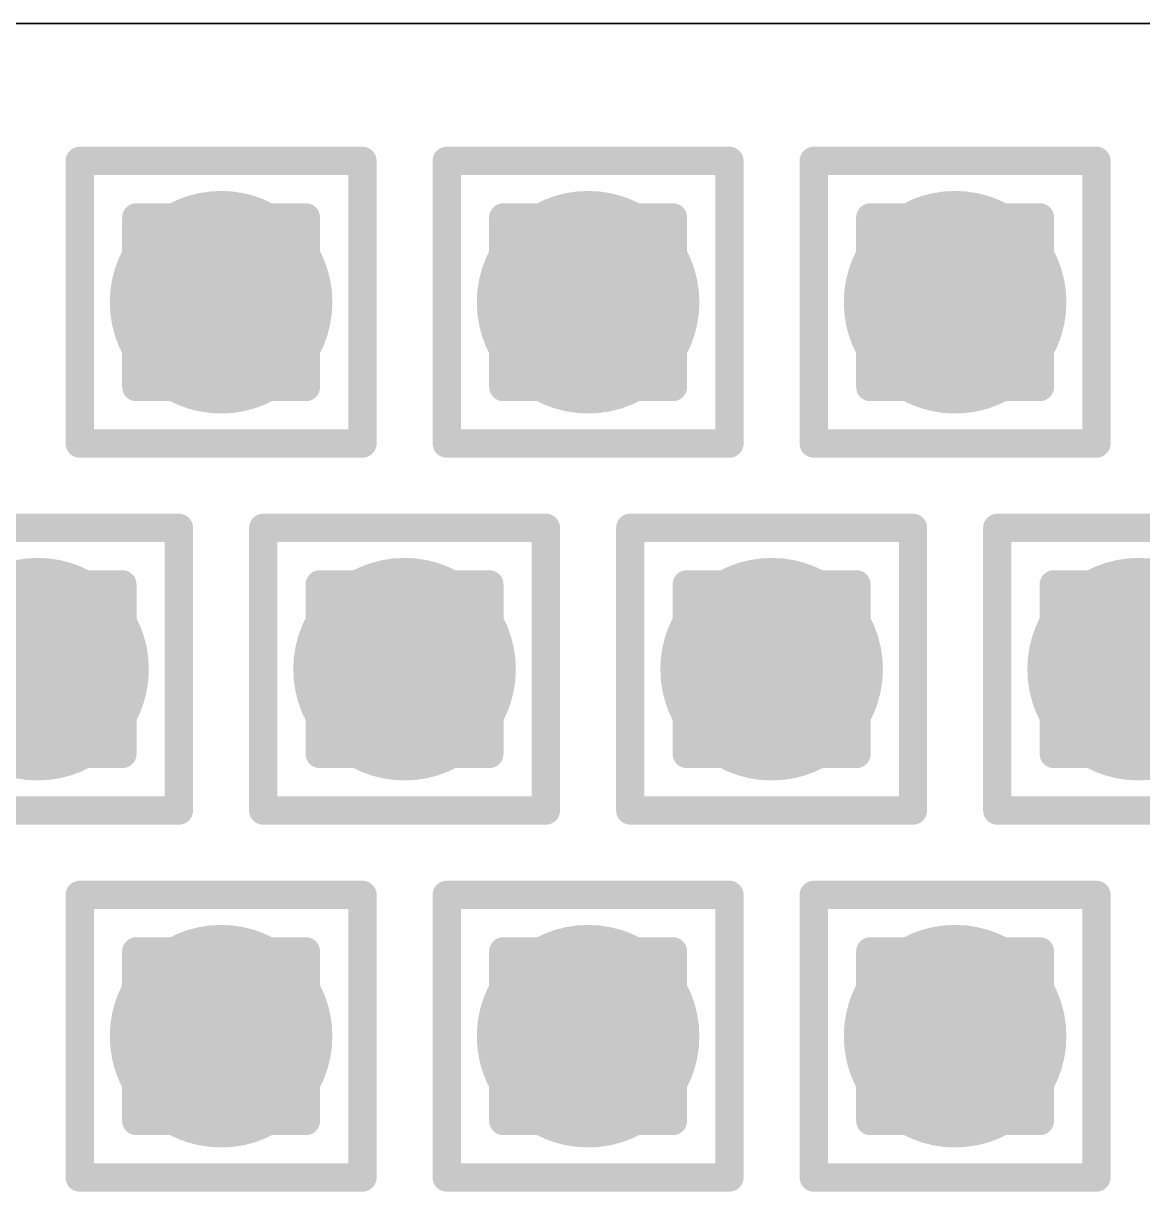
# Model space of a CAD drawing. Header units: inches. Extents: x -12 to 5357, y -8 to 5291.
# Drawn here: x 41.746 to 43.757, y 11.757 to 13.856 of the extents above; entities that cross this region are included whole.
import ezdxf

# ---------------------------------------------------------------- set-up
doc = ezdxf.new("R2010")
doc.units = ezdxf.units.IN
for name, color, linetype in [('Bottom Layer', 5, 'Continuous'), ('Drill Drawing', 1, 'Continuous'), ('Ground', 16, 'Continuous'), ('Multi-Layer', 9, 'Continuous'), ('Power', 76, 'Continuous'), ('Top Layer', 1, 'Continuous'), ('Via Holes', 16, 'Continuous')]:
    doc.layers.add(name, color=color, linetype=linetype)

msp = doc.modelspace()

# ---------------------------------------------------------------- hatches: boundary and pattern name
at = {"layer": 'Bottom Layer'}
h = msp.add_hatch(color=5, dxfattribs=at)
edge = h.paths.add_edge_path()
edge.add_arc((42.1011, 13.3553), 0.2, 0, 360)
h = msp.add_hatch(color=5, dxfattribs=at)
edge = h.paths.add_edge_path()
edge.add_arc((42.7606, 13.3553), 0.2, 0, 360)
h = msp.add_hatch(color=5, dxfattribs=at)
edge = h.paths.add_edge_path()
edge.add_arc((43.4201, 13.3553), 0.2, 0, 360)
h = msp.add_hatch(color=5, dxfattribs=at)
edge = h.paths.add_edge_path()
edge.add_arc((41.7713, 12.6958), 0.2, 0, 360)
h = msp.add_hatch(color=5, dxfattribs=at)
edge = h.paths.add_edge_path()
edge.add_arc((42.4308, 12.6958), 0.2, 0, 360)
h = msp.add_hatch(color=5, dxfattribs=at)
edge = h.paths.add_edge_path()
edge.add_arc((43.0904, 12.6958), 0.2, 0, 360)
h = msp.add_hatch(color=5, dxfattribs=at)
edge = h.paths.add_edge_path()
edge.add_arc((43.7499, 12.6958), 0.2, 0, 360)
h = msp.add_hatch(color=5, dxfattribs=at)
edge = h.paths.add_edge_path()
edge.add_arc((42.1011, 12.0362), 0.2, 0, 360)
h = msp.add_hatch(color=5, dxfattribs=at)
edge = h.paths.add_edge_path()
edge.add_arc((42.7606, 12.0362), 0.2, 0, 360)
h = msp.add_hatch(color=5, dxfattribs=at)
edge = h.paths.add_edge_path()
edge.add_arc((43.4201, 12.0362), 0.2, 0, 360)
at = {"layer": 'Ground'}
h = msp.add_hatch(color=16, dxfattribs=at)
edge = h.paths.add_edge_path()
edge.add_arc((42.1011, 13.3553), 0.2, 0, 360)
h = msp.add_hatch(color=16, dxfattribs=at)
edge = h.paths.add_edge_path()
edge.add_arc((42.7606, 13.3553), 0.2, 0, 360)
h = msp.add_hatch(color=16, dxfattribs=at)
edge = h.paths.add_edge_path()
edge.add_arc((43.4201, 13.3553), 0.2, 0, 360)
h = msp.add_hatch(color=16, dxfattribs=at)
edge = h.paths.add_edge_path()
edge.add_arc((41.7713, 12.6958), 0.2, 0, 360)
h = msp.add_hatch(color=16, dxfattribs=at)
edge = h.paths.add_edge_path()
edge.add_arc((42.4308, 12.6958), 0.2, 0, 360)
h = msp.add_hatch(color=16, dxfattribs=at)
edge = h.paths.add_edge_path()
edge.add_arc((43.0904, 12.6958), 0.2, 0, 360)
h = msp.add_hatch(color=16, dxfattribs=at)
edge = h.paths.add_edge_path()
edge.add_arc((43.7499, 12.6958), 0.2, 0, 360)
h = msp.add_hatch(color=16, dxfattribs=at)
edge = h.paths.add_edge_path()
edge.add_arc((42.1011, 12.0362), 0.2, 0, 360)
h = msp.add_hatch(color=16, dxfattribs=at)
edge = h.paths.add_edge_path()
edge.add_arc((42.7606, 12.0362), 0.2, 0, 360)
h = msp.add_hatch(color=16, dxfattribs=at)
edge = h.paths.add_edge_path()
edge.add_arc((43.4201, 12.0362), 0.2, 0, 360)
at = {"layer": 'Power'}
h = msp.add_hatch(color=76, dxfattribs=at)
edge = h.paths.add_edge_path()
edge.add_arc((42.1011, 13.3553), 0.2, 0, 360)
h = msp.add_hatch(color=76, dxfattribs=at)
edge = h.paths.add_edge_path()
edge.add_arc((42.7606, 13.3553), 0.2, 0, 360)
h = msp.add_hatch(color=76, dxfattribs=at)
edge = h.paths.add_edge_path()
edge.add_arc((43.4201, 13.3553), 0.2, 0, 360)
h = msp.add_hatch(color=76, dxfattribs=at)
edge = h.paths.add_edge_path()
edge.add_arc((41.7713, 12.6958), 0.2, 0, 360)
h = msp.add_hatch(color=76, dxfattribs=at)
edge = h.paths.add_edge_path()
edge.add_arc((42.4308, 12.6958), 0.2, 0, 360)
h = msp.add_hatch(color=76, dxfattribs=at)
edge = h.paths.add_edge_path()
edge.add_arc((43.0904, 12.6958), 0.2, 0, 360)
h = msp.add_hatch(color=76, dxfattribs=at)
edge = h.paths.add_edge_path()
edge.add_arc((43.7499, 12.6958), 0.2, 0, 360)
h = msp.add_hatch(color=76, dxfattribs=at)
edge = h.paths.add_edge_path()
edge.add_arc((42.1011, 12.0362), 0.2, 0, 360)
h = msp.add_hatch(color=76, dxfattribs=at)
edge = h.paths.add_edge_path()
edge.add_arc((42.7606, 12.0362), 0.2, 0, 360)
h = msp.add_hatch(color=76, dxfattribs=at)
edge = h.paths.add_edge_path()
edge.add_arc((43.4201, 12.0362), 0.2, 0, 360)
at = {"layer": 'Top Layer'}
h = msp.add_hatch(color=1, dxfattribs=at)
edge = h.paths.add_edge_path()
edge.add_arc((42.1011, 13.3553), 0.2, 0, 360)
h = msp.add_hatch(color=1, dxfattribs=at)
edge = h.paths.add_edge_path()
edge.add_arc((42.7606, 13.3553), 0.2, 0, 360)
h = msp.add_hatch(color=1, dxfattribs=at)
edge = h.paths.add_edge_path()
edge.add_arc((43.4201, 13.3553), 0.2, 0, 360)
h = msp.add_hatch(color=1, dxfattribs=at)
edge = h.paths.add_edge_path()
edge.add_arc((41.7713, 12.6958), 0.2, 0, 360)
h = msp.add_hatch(color=1, dxfattribs=at)
edge = h.paths.add_edge_path()
edge.add_arc((42.4308, 12.6958), 0.2, 0, 360)
h = msp.add_hatch(color=1, dxfattribs=at)
edge = h.paths.add_edge_path()
edge.add_arc((43.0904, 12.6958), 0.2, 0, 360)
h = msp.add_hatch(color=1, dxfattribs=at)
edge = h.paths.add_edge_path()
edge.add_arc((43.7499, 12.6958), 0.2, 0, 360)
h = msp.add_hatch(color=1, dxfattribs=at)
edge = h.paths.add_edge_path()
edge.add_arc((42.1011, 12.0362), 0.2, 0, 360)
h = msp.add_hatch(color=1, dxfattribs=at)
edge = h.paths.add_edge_path()
edge.add_arc((42.7606, 12.0362), 0.2, 0, 360)
h = msp.add_hatch(color=1, dxfattribs=at)
edge = h.paths.add_edge_path()
edge.add_arc((43.4201, 12.0362), 0.2, 0, 360)
at = {"layer": 'Via Holes'}
h = msp.add_hatch(color=7, dxfattribs=at)
edge = h.paths.add_edge_path()
edge.add_arc((42.1011, 13.3553), 0.1, 0, 360)
h = msp.add_hatch(color=7, dxfattribs=at)
edge = h.paths.add_edge_path()
edge.add_arc((42.7606, 13.3553), 0.1, 0, 360)
h = msp.add_hatch(color=7, dxfattribs=at)
edge = h.paths.add_edge_path()
edge.add_arc((43.4201, 13.3553), 0.1, 0, 360)
h = msp.add_hatch(color=7, dxfattribs=at)
edge = h.paths.add_edge_path()
edge.add_arc((41.7713, 12.6958), 0.1, 0, 360)
h = msp.add_hatch(color=7, dxfattribs=at)
edge = h.paths.add_edge_path()
edge.add_arc((42.4308, 12.6958), 0.1, 0, 360)
h = msp.add_hatch(color=7, dxfattribs=at)
edge = h.paths.add_edge_path()
edge.add_arc((43.0904, 12.6958), 0.1, 0, 360)
h = msp.add_hatch(color=7, dxfattribs=at)
edge = h.paths.add_edge_path()
edge.add_arc((43.7499, 12.6958), 0.1, 0, 360)
h = msp.add_hatch(color=7, dxfattribs=at)
edge = h.paths.add_edge_path()
edge.add_arc((42.1011, 12.0362), 0.1, 0, 360)
h = msp.add_hatch(color=7, dxfattribs=at)
edge = h.paths.add_edge_path()
edge.add_arc((42.7606, 12.0362), 0.1, 0, 360)
h = msp.add_hatch(color=7, dxfattribs=at)
edge = h.paths.add_edge_path()
edge.add_arc((43.4201, 12.0362), 0.1, 0, 360)

# ---------------------------------------------------------------- linework, layer by layer
at = {"layer": 'Bottom Layer'}
msp.add_line((35.0001, 13.8565), (45.6117, 13.8565), dxfattribs=at)
at = {"layer": 'Drill Drawing'}
for points in [[(41.8471, 13.6093, 0.0508, 0.0508, 0), (42.3551, 13.6093, 0.0508, 0.0508, 0)], [(41.8471, 13.1013, 0.0508, 0.0508, 0), (41.8471, 13.6093, 0.0508, 0.0508, 0)], [(42.3551, 13.1013, 0.0508, 0.0508, 0), (42.3551, 13.6093, 0.0508, 0.0508, 0)], [(42.5066, 13.6093, 0.0508, 0.0508, 0), (43.0146, 13.6093, 0.0508, 0.0508, 0)], [(42.5066, 13.1013, 0.0508, 0.0508, 0), (42.5066, 13.6093, 0.0508, 0.0508, 0)], [(43.0146, 13.1013, 0.0508, 0.0508, 0), (43.0146, 13.6093, 0.0508, 0.0508, 0)], [(43.1661, 13.6093, 0.0508, 0.0508, 0), (43.6741, 13.6093, 0.0508, 0.0508, 0)], [(43.1661, 13.1013, 0.0508, 0.0508, 0), (43.1661, 13.6093, 0.0508, 0.0508, 0)], [(43.6741, 13.1013, 0.0508, 0.0508, 0), (43.6741, 13.6093, 0.0508, 0.0508, 0)], [(41.9487, 13.5077, 0.0508, 0.0508, 0), (42.2535, 13.5077, 0.0508, 0.0508, 0)], [(41.9487, 13.2029, 0.0508, 0.0508, 0), (41.9487, 13.5077, 0.0508, 0.0508, 0)], [(42.2535, 13.2029, 0.0508, 0.0508, 0), (42.2535, 13.5077, 0.0508, 0.0508, 0)], [(42.6082, 13.5077, 0.0508, 0.0508, 0), (42.913, 13.5077, 0.0508, 0.0508, 0)], [(42.6082, 13.2029, 0.0508, 0.0508, 0), (42.6082, 13.5077, 0.0508, 0.0508, 0)], [(42.913, 13.2029, 0.0508, 0.0508, 0), (42.913, 13.5077, 0.0508, 0.0508, 0)], [(43.2677, 13.5077, 0.0508, 0.0508, 0), (43.5725, 13.5077, 0.0508, 0.0508, 0)], [(43.2677, 13.2029, 0.0508, 0.0508, 0), (43.2677, 13.5077, 0.0508, 0.0508, 0)], [(43.5725, 13.2029, 0.0508, 0.0508, 0), (43.5725, 13.5077, 0.0508, 0.0508, 0)], [(41.9487, 13.2029, 0.0508, 0.0508, 0), (42.2535, 13.2029, 0.0508, 0.0508, 0)], [(42.6082, 13.2029, 0.0508, 0.0508, 0), (42.913, 13.2029, 0.0508, 0.0508, 0)], [(43.2677, 13.2029, 0.0508, 0.0508, 0), (43.5725, 13.2029, 0.0508, 0.0508, 0)], [(41.8471, 13.1013, 0.0508, 0.0508, 0), (42.3551, 13.1013, 0.0508, 0.0508, 0)], [(42.5066, 13.1013, 0.0508, 0.0508, 0), (43.0146, 13.1013, 0.0508, 0.0508, 0)], [(43.1661, 13.1013, 0.0508, 0.0508, 0), (43.6741, 13.1013, 0.0508, 0.0508, 0)], [(41.5173, 12.9498, 0.0508, 0.0508, 0), (42.0253, 12.9498, 0.0508, 0.0508, 0)], [(42.0253, 12.4418, 0.0508, 0.0508, 0), (42.0253, 12.9498, 0.0508, 0.0508, 0)], [(42.1768, 12.9498, 0.0508, 0.0508, 0), (42.6848, 12.9498, 0.0508, 0.0508, 0)], [(42.1768, 12.4418, 0.0508, 0.0508, 0), (42.1768, 12.9498, 0.0508, 0.0508, 0)], [(42.6848, 12.4418, 0.0508, 0.0508, 0), (42.6848, 12.9498, 0.0508, 0.0508, 0)], [(42.8364, 12.9498, 0.0508, 0.0508, 0), (43.3444, 12.9498, 0.0508, 0.0508, 0)], [(42.8364, 12.4418, 0.0508, 0.0508, 0), (42.8364, 12.9498, 0.0508, 0.0508, 0)], [(43.3444, 12.4418, 0.0508, 0.0508, 0), (43.3444, 12.9498, 0.0508, 0.0508, 0)], [(43.4959, 12.9498, 0.0508, 0.0508, 0), (44.0039, 12.9498, 0.0508, 0.0508, 0)], [(43.4959, 12.4418, 0.0508, 0.0508, 0), (43.4959, 12.9498, 0.0508, 0.0508, 0)], [(41.6189, 12.8482, 0.0508, 0.0508, 0), (41.9237, 12.8482, 0.0508, 0.0508, 0)], [(41.9237, 12.5434, 0.0508, 0.0508, 0), (41.9237, 12.8482, 0.0508, 0.0508, 0)], [(42.2784, 12.8482, 0.0508, 0.0508, 0), (42.5832, 12.8482, 0.0508, 0.0508, 0)], [(42.2784, 12.5434, 0.0508, 0.0508, 0), (42.2784, 12.8482, 0.0508, 0.0508, 0)], [(42.5832, 12.5434, 0.0508, 0.0508, 0), (42.5832, 12.8482, 0.0508, 0.0508, 0)], [(42.938, 12.8482, 0.0508, 0.0508, 0), (43.2428, 12.8482, 0.0508, 0.0508, 0)], [(42.938, 12.5434, 0.0508, 0.0508, 0), (42.938, 12.8482, 0.0508, 0.0508, 0)], [(43.2428, 12.5434, 0.0508, 0.0508, 0), (43.2428, 12.8482, 0.0508, 0.0508, 0)], [(43.5975, 12.8482, 0.0508, 0.0508, 0), (43.9023, 12.8482, 0.0508, 0.0508, 0)], [(43.5975, 12.5434, 0.0508, 0.0508, 0), (43.5975, 12.8482, 0.0508, 0.0508, 0)], [(41.6189, 12.5434, 0.0508, 0.0508, 0), (41.9237, 12.5434, 0.0508, 0.0508, 0)], [(42.2784, 12.5434, 0.0508, 0.0508, 0), (42.5832, 12.5434, 0.0508, 0.0508, 0)], [(42.938, 12.5434, 0.0508, 0.0508, 0), (43.2428, 12.5434, 0.0508, 0.0508, 0)], [(43.5975, 12.5434, 0.0508, 0.0508, 0), (43.9023, 12.5434, 0.0508, 0.0508, 0)], [(41.5173, 12.4418, 0.0508, 0.0508, 0), (42.0253, 12.4418, 0.0508, 0.0508, 0)], [(42.1768, 12.4418, 0.0508, 0.0508, 0), (42.6848, 12.4418, 0.0508, 0.0508, 0)], [(42.8364, 12.4418, 0.0508, 0.0508, 0), (43.3444, 12.4418, 0.0508, 0.0508, 0)], [(43.4959, 12.4418, 0.0508, 0.0508, 0), (44.0039, 12.4418, 0.0508, 0.0508, 0)], [(41.8471, 12.2902, 0.0508, 0.0508, 0), (42.3551, 12.2902, 0.0508, 0.0508, 0)], [(41.8471, 11.7822, 0.0508, 0.0508, 0), (41.8471, 12.2902, 0.0508, 0.0508, 0)], [(42.3551, 11.7822, 0.0508, 0.0508, 0), (42.3551, 12.2902, 0.0508, 0.0508, 0)], [(42.5066, 12.2902, 0.0508, 0.0508, 0), (43.0146, 12.2902, 0.0508, 0.0508, 0)], [(42.5066, 11.7822, 0.0508, 0.0508, 0), (42.5066, 12.2902, 0.0508, 0.0508, 0)], [(43.0146, 11.7822, 0.0508, 0.0508, 0), (43.0146, 12.2902, 0.0508, 0.0508, 0)], [(43.1661, 12.2902, 0.0508, 0.0508, 0), (43.6741, 12.2902, 0.0508, 0.0508, 0)], [(43.1661, 11.7822, 0.0508, 0.0508, 0), (43.1661, 12.2902, 0.0508, 0.0508, 0)], [(43.6741, 11.7822, 0.0508, 0.0508, 0), (43.6741, 12.2902, 0.0508, 0.0508, 0)], [(41.9487, 12.1886, 0.0508, 0.0508, 0), (42.2535, 12.1886, 0.0508, 0.0508, 0)], [(41.9487, 11.8838, 0.0508, 0.0508, 0), (41.9487, 12.1886, 0.0508, 0.0508, 0)], [(42.2535, 11.8838, 0.0508, 0.0508, 0), (42.2535, 12.1886, 0.0508, 0.0508, 0)], [(42.6082, 12.1886, 0.0508, 0.0508, 0), (42.913, 12.1886, 0.0508, 0.0508, 0)], [(42.6082, 11.8838, 0.0508, 0.0508, 0), (42.6082, 12.1886, 0.0508, 0.0508, 0)], [(42.913, 11.8838, 0.0508, 0.0508, 0), (42.913, 12.1886, 0.0508, 0.0508, 0)], [(43.2677, 12.1886, 0.0508, 0.0508, 0), (43.5725, 12.1886, 0.0508, 0.0508, 0)], [(43.2677, 11.8838, 0.0508, 0.0508, 0), (43.2677, 12.1886, 0.0508, 0.0508, 0)], [(43.5725, 11.8838, 0.0508, 0.0508, 0), (43.5725, 12.1886, 0.0508, 0.0508, 0)], [(41.9487, 11.8838, 0.0508, 0.0508, 0), (42.2535, 11.8838, 0.0508, 0.0508, 0)], [(42.6082, 11.8838, 0.0508, 0.0508, 0), (42.913, 11.8838, 0.0508, 0.0508, 0)], [(43.2677, 11.8838, 0.0508, 0.0508, 0), (43.5725, 11.8838, 0.0508, 0.0508, 0)], [(41.8471, 11.7822, 0.0508, 0.0508, 0), (42.3551, 11.7822, 0.0508, 0.0508, 0)], [(42.5066, 11.7822, 0.0508, 0.0508, 0), (43.0146, 11.7822, 0.0508, 0.0508, 0)], [(43.1661, 11.7822, 0.0508, 0.0508, 0), (43.6741, 11.7822, 0.0508, 0.0508, 0)]]:
    msp.add_lwpolyline(points, format="xyseb", dxfattribs=at)
for points in [[(41.8344, 13.6093, 0.0254, 0.0254, 1), (41.8598, 13.6093, 0.0254, 0.0254, 1)], [(41.8344, 13.6093, 0.0254, 0.0254, 1), (41.8598, 13.6093, 0.0254, 0.0254, 1)], [(42.3424, 13.6093, 0.0254, 0.0254, 1), (42.3678, 13.6093, 0.0254, 0.0254, 1)], [(42.3424, 13.6093, 0.0254, 0.0254, 1), (42.3678, 13.6093, 0.0254, 0.0254, 1)], [(42.4939, 13.6093, 0.0254, 0.0254, 1), (42.5193, 13.6093, 0.0254, 0.0254, 1)], [(42.4939, 13.6093, 0.0254, 0.0254, 1), (42.5193, 13.6093, 0.0254, 0.0254, 1)], [(43.0019, 13.6093, 0.0254, 0.0254, 1), (43.0273, 13.6093, 0.0254, 0.0254, 1)], [(43.0019, 13.6093, 0.0254, 0.0254, 1), (43.0273, 13.6093, 0.0254, 0.0254, 1)], [(43.1534, 13.6093, 0.0254, 0.0254, 1), (43.1788, 13.6093, 0.0254, 0.0254, 1)], [(43.1534, 13.6093, 0.0254, 0.0254, 1), (43.1788, 13.6093, 0.0254, 0.0254, 1)], [(43.6614, 13.6093, 0.0254, 0.0254, 1), (43.6868, 13.6093, 0.0254, 0.0254, 1)], [(43.6614, 13.6093, 0.0254, 0.0254, 1), (43.6868, 13.6093, 0.0254, 0.0254, 1)], [(41.936, 13.5077, 0.0254, 0.0254, 1), (41.9614, 13.5077, 0.0254, 0.0254, 1)], [(41.936, 13.5077, 0.0254, 0.0254, 1), (41.9614, 13.5077, 0.0254, 0.0254, 1)], [(42.2408, 13.5077, 0.0254, 0.0254, 1), (42.2662, 13.5077, 0.0254, 0.0254, 1)], [(42.2408, 13.5077, 0.0254, 0.0254, 1), (42.2662, 13.5077, 0.0254, 0.0254, 1)], [(42.5955, 13.5077, 0.0254, 0.0254, 1), (42.6209, 13.5077, 0.0254, 0.0254, 1)], [(42.5955, 13.5077, 0.0254, 0.0254, 1), (42.6209, 13.5077, 0.0254, 0.0254, 1)], [(42.9003, 13.5077, 0.0254, 0.0254, 1), (42.9257, 13.5077, 0.0254, 0.0254, 1)], [(42.9003, 13.5077, 0.0254, 0.0254, 1), (42.9257, 13.5077, 0.0254, 0.0254, 1)], [(43.255, 13.5077, 0.0254, 0.0254, 1), (43.2804, 13.5077, 0.0254, 0.0254, 1)], [(43.255, 13.5077, 0.0254, 0.0254, 1), (43.2804, 13.5077, 0.0254, 0.0254, 1)], [(43.5598, 13.5077, 0.0254, 0.0254, 1), (43.5852, 13.5077, 0.0254, 0.0254, 1)], [(43.5598, 13.5077, 0.0254, 0.0254, 1), (43.5852, 13.5077, 0.0254, 0.0254, 1)], [(41.936, 13.2029, 0.0254, 0.0254, 1), (41.9614, 13.2029, 0.0254, 0.0254, 1)], [(41.936, 13.2029, 0.0254, 0.0254, 1), (41.9614, 13.2029, 0.0254, 0.0254, 1)], [(42.2408, 13.2029, 0.0254, 0.0254, 1), (42.2662, 13.2029, 0.0254, 0.0254, 1)], [(42.2408, 13.2029, 0.0254, 0.0254, 1), (42.2662, 13.2029, 0.0254, 0.0254, 1)], [(42.5955, 13.2029, 0.0254, 0.0254, 1), (42.6209, 13.2029, 0.0254, 0.0254, 1)], [(42.5955, 13.2029, 0.0254, 0.0254, 1), (42.6209, 13.2029, 0.0254, 0.0254, 1)], [(42.9003, 13.2029, 0.0254, 0.0254, 1), (42.9257, 13.2029, 0.0254, 0.0254, 1)], [(42.9003, 13.2029, 0.0254, 0.0254, 1), (42.9257, 13.2029, 0.0254, 0.0254, 1)], [(43.255, 13.2029, 0.0254, 0.0254, 1), (43.2804, 13.2029, 0.0254, 0.0254, 1)], [(43.255, 13.2029, 0.0254, 0.0254, 1), (43.2804, 13.2029, 0.0254, 0.0254, 1)], [(43.5598, 13.2029, 0.0254, 0.0254, 1), (43.5852, 13.2029, 0.0254, 0.0254, 1)], [(43.5598, 13.2029, 0.0254, 0.0254, 1), (43.5852, 13.2029, 0.0254, 0.0254, 1)], [(41.8344, 13.1013, 0.0254, 0.0254, 1), (41.8598, 13.1013, 0.0254, 0.0254, 1)], [(41.8344, 13.1013, 0.0254, 0.0254, 1), (41.8598, 13.1013, 0.0254, 0.0254, 1)], [(42.3424, 13.1013, 0.0254, 0.0254, 1), (42.3678, 13.1013, 0.0254, 0.0254, 1)], [(42.3424, 13.1013, 0.0254, 0.0254, 1), (42.3678, 13.1013, 0.0254, 0.0254, 1)], [(42.4939, 13.1013, 0.0254, 0.0254, 1), (42.5193, 13.1013, 0.0254, 0.0254, 1)], [(42.4939, 13.1013, 0.0254, 0.0254, 1), (42.5193, 13.1013, 0.0254, 0.0254, 1)], [(43.0019, 13.1013, 0.0254, 0.0254, 1), (43.0273, 13.1013, 0.0254, 0.0254, 1)], [(43.0019, 13.1013, 0.0254, 0.0254, 1), (43.0273, 13.1013, 0.0254, 0.0254, 1)], [(43.1534, 13.1013, 0.0254, 0.0254, 1), (43.1788, 13.1013, 0.0254, 0.0254, 1)], [(43.1534, 13.1013, 0.0254, 0.0254, 1), (43.1788, 13.1013, 0.0254, 0.0254, 1)], [(43.6614, 13.1013, 0.0254, 0.0254, 1), (43.6868, 13.1013, 0.0254, 0.0254, 1)], [(43.6614, 13.1013, 0.0254, 0.0254, 1), (43.6868, 13.1013, 0.0254, 0.0254, 1)], [(42.0126, 12.9498, 0.0254, 0.0254, 1), (42.038, 12.9498, 0.0254, 0.0254, 1)], [(42.0126, 12.9498, 0.0254, 0.0254, 1), (42.038, 12.9498, 0.0254, 0.0254, 1)], [(42.1641, 12.9498, 0.0254, 0.0254, 1), (42.1895, 12.9498, 0.0254, 0.0254, 1)], [(42.1641, 12.9498, 0.0254, 0.0254, 1), (42.1895, 12.9498, 0.0254, 0.0254, 1)], [(42.6721, 12.9498, 0.0254, 0.0254, 1), (42.6975, 12.9498, 0.0254, 0.0254, 1)], [(42.6721, 12.9498, 0.0254, 0.0254, 1), (42.6975, 12.9498, 0.0254, 0.0254, 1)], [(42.8237, 12.9498, 0.0254, 0.0254, 1), (42.8491, 12.9498, 0.0254, 0.0254, 1)], [(42.8237, 12.9498, 0.0254, 0.0254, 1), (42.8491, 12.9498, 0.0254, 0.0254, 1)], [(43.3317, 12.9498, 0.0254, 0.0254, 1), (43.3571, 12.9498, 0.0254, 0.0254, 1)], [(43.3317, 12.9498, 0.0254, 0.0254, 1), (43.3571, 12.9498, 0.0254, 0.0254, 1)], [(43.4832, 12.9498, 0.0254, 0.0254, 1), (43.5086, 12.9498, 0.0254, 0.0254, 1)], [(43.4832, 12.9498, 0.0254, 0.0254, 1), (43.5086, 12.9498, 0.0254, 0.0254, 1)], [(41.911, 12.8482, 0.0254, 0.0254, 1), (41.9364, 12.8482, 0.0254, 0.0254, 1)], [(41.911, 12.8482, 0.0254, 0.0254, 1), (41.9364, 12.8482, 0.0254, 0.0254, 1)], [(42.2657, 12.8482, 0.0254, 0.0254, 1), (42.2911, 12.8482, 0.0254, 0.0254, 1)], [(42.2657, 12.8482, 0.0254, 0.0254, 1), (42.2911, 12.8482, 0.0254, 0.0254, 1)], [(42.5705, 12.8482, 0.0254, 0.0254, 1), (42.5959, 12.8482, 0.0254, 0.0254, 1)], [(42.5705, 12.8482, 0.0254, 0.0254, 1), (42.5959, 12.8482, 0.0254, 0.0254, 1)], [(42.9253, 12.8482, 0.0254, 0.0254, 1), (42.9507, 12.8482, 0.0254, 0.0254, 1)], [(42.9253, 12.8482, 0.0254, 0.0254, 1), (42.9507, 12.8482, 0.0254, 0.0254, 1)], [(43.2301, 12.8482, 0.0254, 0.0254, 1), (43.2555, 12.8482, 0.0254, 0.0254, 1)], [(43.2301, 12.8482, 0.0254, 0.0254, 1), (43.2555, 12.8482, 0.0254, 0.0254, 1)], [(43.5848, 12.8482, 0.0254, 0.0254, 1), (43.6102, 12.8482, 0.0254, 0.0254, 1)], [(43.5848, 12.8482, 0.0254, 0.0254, 1), (43.6102, 12.8482, 0.0254, 0.0254, 1)], [(41.911, 12.5434, 0.0254, 0.0254, 1), (41.9364, 12.5434, 0.0254, 0.0254, 1)], [(41.911, 12.5434, 0.0254, 0.0254, 1), (41.9364, 12.5434, 0.0254, 0.0254, 1)], [(42.2657, 12.5434, 0.0254, 0.0254, 1), (42.2911, 12.5434, 0.0254, 0.0254, 1)], [(42.2657, 12.5434, 0.0254, 0.0254, 1), (42.2911, 12.5434, 0.0254, 0.0254, 1)], [(42.5705, 12.5434, 0.0254, 0.0254, 1), (42.5959, 12.5434, 0.0254, 0.0254, 1)], [(42.5705, 12.5434, 0.0254, 0.0254, 1), (42.5959, 12.5434, 0.0254, 0.0254, 1)], [(42.9253, 12.5434, 0.0254, 0.0254, 1), (42.9507, 12.5434, 0.0254, 0.0254, 1)], [(42.9253, 12.5434, 0.0254, 0.0254, 1), (42.9507, 12.5434, 0.0254, 0.0254, 1)], [(43.2301, 12.5434, 0.0254, 0.0254, 1), (43.2555, 12.5434, 0.0254, 0.0254, 1)], [(43.2301, 12.5434, 0.0254, 0.0254, 1), (43.2555, 12.5434, 0.0254, 0.0254, 1)], [(43.5848, 12.5434, 0.0254, 0.0254, 1), (43.6102, 12.5434, 0.0254, 0.0254, 1)], [(43.5848, 12.5434, 0.0254, 0.0254, 1), (43.6102, 12.5434, 0.0254, 0.0254, 1)], [(42.0126, 12.4418, 0.0254, 0.0254, 1), (42.038, 12.4418, 0.0254, 0.0254, 1)], [(42.0126, 12.4418, 0.0254, 0.0254, 1), (42.038, 12.4418, 0.0254, 0.0254, 1)], [(42.1641, 12.4418, 0.0254, 0.0254, 1), (42.1895, 12.4418, 0.0254, 0.0254, 1)], [(42.1641, 12.4418, 0.0254, 0.0254, 1), (42.1895, 12.4418, 0.0254, 0.0254, 1)], [(42.6721, 12.4418, 0.0254, 0.0254, 1), (42.6975, 12.4418, 0.0254, 0.0254, 1)], [(42.6721, 12.4418, 0.0254, 0.0254, 1), (42.6975, 12.4418, 0.0254, 0.0254, 1)], [(42.8237, 12.4418, 0.0254, 0.0254, 1), (42.8491, 12.4418, 0.0254, 0.0254, 1)], [(42.8237, 12.4418, 0.0254, 0.0254, 1), (42.8491, 12.4418, 0.0254, 0.0254, 1)], [(43.3317, 12.4418, 0.0254, 0.0254, 1), (43.3571, 12.4418, 0.0254, 0.0254, 1)], [(43.3317, 12.4418, 0.0254, 0.0254, 1), (43.3571, 12.4418, 0.0254, 0.0254, 1)], [(43.4832, 12.4418, 0.0254, 0.0254, 1), (43.5086, 12.4418, 0.0254, 0.0254, 1)], [(43.4832, 12.4418, 0.0254, 0.0254, 1), (43.5086, 12.4418, 0.0254, 0.0254, 1)], [(41.8344, 12.2902, 0.0254, 0.0254, 1), (41.8598, 12.2902, 0.0254, 0.0254, 1)], [(41.8344, 12.2902, 0.0254, 0.0254, 1), (41.8598, 12.2902, 0.0254, 0.0254, 1)], [(42.3424, 12.2902, 0.0254, 0.0254, 1), (42.3678, 12.2902, 0.0254, 0.0254, 1)], [(42.3424, 12.2902, 0.0254, 0.0254, 1), (42.3678, 12.2902, 0.0254, 0.0254, 1)], [(42.4939, 12.2902, 0.0254, 0.0254, 1), (42.5193, 12.2902, 0.0254, 0.0254, 1)], [(42.4939, 12.2902, 0.0254, 0.0254, 1), (42.5193, 12.2902, 0.0254, 0.0254, 1)], [(43.0019, 12.2902, 0.0254, 0.0254, 1), (43.0273, 12.2902, 0.0254, 0.0254, 1)], [(43.0019, 12.2902, 0.0254, 0.0254, 1), (43.0273, 12.2902, 0.0254, 0.0254, 1)], [(43.1534, 12.2902, 0.0254, 0.0254, 1), (43.1788, 12.2902, 0.0254, 0.0254, 1)], [(43.1534, 12.2902, 0.0254, 0.0254, 1), (43.1788, 12.2902, 0.0254, 0.0254, 1)], [(43.6614, 12.2902, 0.0254, 0.0254, 1), (43.6868, 12.2902, 0.0254, 0.0254, 1)], [(43.6614, 12.2902, 0.0254, 0.0254, 1), (43.6868, 12.2902, 0.0254, 0.0254, 1)], [(41.936, 12.1886, 0.0254, 0.0254, 1), (41.9614, 12.1886, 0.0254, 0.0254, 1)], [(41.936, 12.1886, 0.0254, 0.0254, 1), (41.9614, 12.1886, 0.0254, 0.0254, 1)], [(42.2408, 12.1886, 0.0254, 0.0254, 1), (42.2662, 12.1886, 0.0254, 0.0254, 1)], [(42.2408, 12.1886, 0.0254, 0.0254, 1), (42.2662, 12.1886, 0.0254, 0.0254, 1)], [(42.5955, 12.1886, 0.0254, 0.0254, 1), (42.6209, 12.1886, 0.0254, 0.0254, 1)], [(42.5955, 12.1886, 0.0254, 0.0254, 1), (42.6209, 12.1886, 0.0254, 0.0254, 1)], [(42.9003, 12.1886, 0.0254, 0.0254, 1), (42.9257, 12.1886, 0.0254, 0.0254, 1)], [(42.9003, 12.1886, 0.0254, 0.0254, 1), (42.9257, 12.1886, 0.0254, 0.0254, 1)], [(43.255, 12.1886, 0.0254, 0.0254, 1), (43.2804, 12.1886, 0.0254, 0.0254, 1)], [(43.255, 12.1886, 0.0254, 0.0254, 1), (43.2804, 12.1886, 0.0254, 0.0254, 1)], [(43.5598, 12.1886, 0.0254, 0.0254, 1), (43.5852, 12.1886, 0.0254, 0.0254, 1)], [(43.5598, 12.1886, 0.0254, 0.0254, 1), (43.5852, 12.1886, 0.0254, 0.0254, 1)], [(41.936, 11.8838, 0.0254, 0.0254, 1), (41.9614, 11.8838, 0.0254, 0.0254, 1)], [(41.936, 11.8838, 0.0254, 0.0254, 1), (41.9614, 11.8838, 0.0254, 0.0254, 1)], [(42.2408, 11.8838, 0.0254, 0.0254, 1), (42.2662, 11.8838, 0.0254, 0.0254, 1)], [(42.2408, 11.8838, 0.0254, 0.0254, 1), (42.2662, 11.8838, 0.0254, 0.0254, 1)], [(42.5955, 11.8838, 0.0254, 0.0254, 1), (42.6209, 11.8838, 0.0254, 0.0254, 1)], [(42.5955, 11.8838, 0.0254, 0.0254, 1), (42.6209, 11.8838, 0.0254, 0.0254, 1)], [(42.9003, 11.8838, 0.0254, 0.0254, 1), (42.9257, 11.8838, 0.0254, 0.0254, 1)], [(42.9003, 11.8838, 0.0254, 0.0254, 1), (42.9257, 11.8838, 0.0254, 0.0254, 1)], [(43.255, 11.8838, 0.0254, 0.0254, 1), (43.2804, 11.8838, 0.0254, 0.0254, 1)], [(43.255, 11.8838, 0.0254, 0.0254, 1), (43.2804, 11.8838, 0.0254, 0.0254, 1)], [(43.5598, 11.8838, 0.0254, 0.0254, 1), (43.5852, 11.8838, 0.0254, 0.0254, 1)], [(43.5598, 11.8838, 0.0254, 0.0254, 1), (43.5852, 11.8838, 0.0254, 0.0254, 1)], [(41.8344, 11.7822, 0.0254, 0.0254, 1), (41.8598, 11.7822, 0.0254, 0.0254, 1)], [(41.8344, 11.7822, 0.0254, 0.0254, 1), (41.8598, 11.7822, 0.0254, 0.0254, 1)], [(42.3424, 11.7822, 0.0254, 0.0254, 1), (42.3678, 11.7822, 0.0254, 0.0254, 1)], [(42.3424, 11.7822, 0.0254, 0.0254, 1), (42.3678, 11.7822, 0.0254, 0.0254, 1)], [(42.4939, 11.7822, 0.0254, 0.0254, 1), (42.5193, 11.7822, 0.0254, 0.0254, 1)], [(42.4939, 11.7822, 0.0254, 0.0254, 1), (42.5193, 11.7822, 0.0254, 0.0254, 1)], [(43.0019, 11.7822, 0.0254, 0.0254, 1), (43.0273, 11.7822, 0.0254, 0.0254, 1)], [(43.0019, 11.7822, 0.0254, 0.0254, 1), (43.0273, 11.7822, 0.0254, 0.0254, 1)], [(43.1534, 11.7822, 0.0254, 0.0254, 1), (43.1788, 11.7822, 0.0254, 0.0254, 1)], [(43.1534, 11.7822, 0.0254, 0.0254, 1), (43.1788, 11.7822, 0.0254, 0.0254, 1)], [(43.6614, 11.7822, 0.0254, 0.0254, 1), (43.6868, 11.7822, 0.0254, 0.0254, 1)], [(43.6614, 11.7822, 0.0254, 0.0254, 1), (43.6868, 11.7822, 0.0254, 0.0254, 1)]]:
    msp.add_lwpolyline(points, format="xyseb", close=True, dxfattribs=at)
at = {"layer": 'Ground'}
msp.add_line((35.0001, 13.8565), (45.6117, 13.8565), dxfattribs=at)
at = {"layer": 'Multi-Layer'}
msp.add_line((46.0001, 13.8565), (35.0001, 13.8565), dxfattribs=at)
at = {"layer": 'Top Layer'}
msp.add_line((35.0001, 13.8565), (45.6117, 13.8565), dxfattribs=at)

doc.saveas('drawing.dxf')
